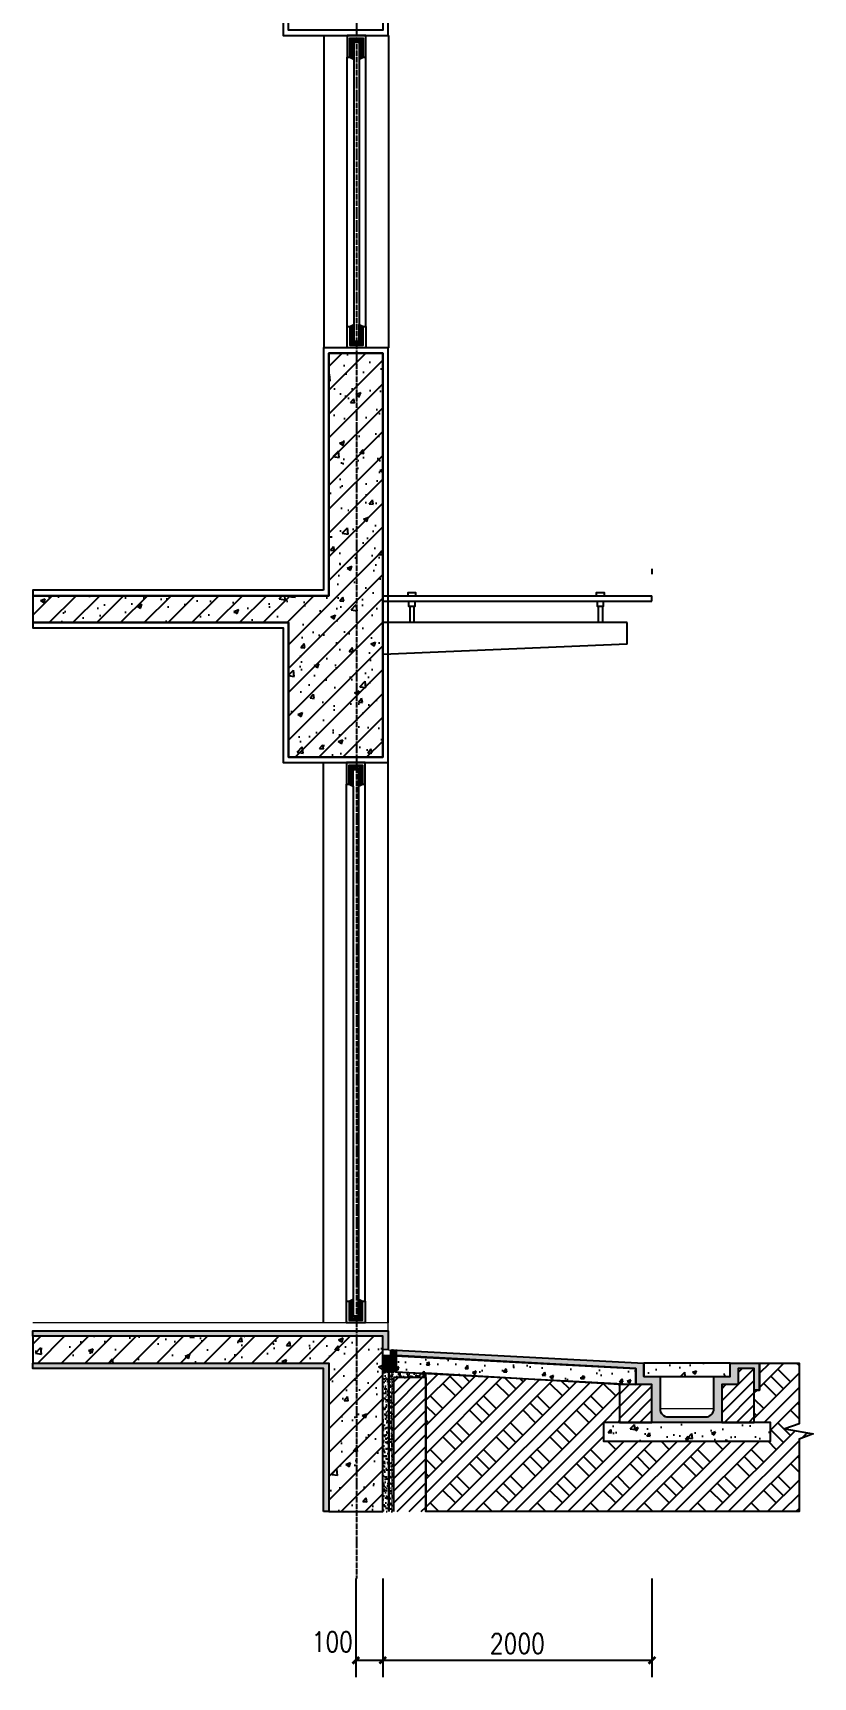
# Model space of a CAD drawing. Extents: x -737978 to 768813, y -372247 to 1140308.
# Drawn here: x -653035 to -650136, y -335227 to -329121 of the extents above; entities that cross this region are included whole.
import ezdxf

# ---------------------------------------------------------------- set-up
doc = ezdxf.new("R2010")
doc.units = 0
doc.header["$LTSCALE"] = 10
doc.header["$MEASUREMENT"] = 0
doc.linetypes.add('DOTE', pattern=[2.42, 2, -0.2, 0.02, -0.2])
doc.layers.get('0').update_dxf_attribs({"linetype": 'CONTINUOUS'})
doc.layers.get('Defpoints').update_dxf_attribs({"linetype": 'CONTINUOUS'})
for name, color, linetype in [('0-填充边线', 7, 'CONTINUOUS'), ('DOTE', 1, 'DOTE'), ('J-COLU-梁柱', 30, 'CONTINUOUS'), ('J-DOOR-窗', 126, 'CONTINUOUS'), ('J-ELEV-立面雨篷', 249, 'CONTINUOUS'), ('J-SECT-剖面看线', 253, 'CONTINUOUS'), ('J-WALL-墙体', 9, 'CONTINUOUS'), ('PUB_DIM', 3, 'CONTINUOUS'), ('填充', 8, 'CONTINUOUS')]:
    doc.layers.add(name, color=color, linetype=linetype)
doc.layers.add('粉刷层', color=8, linetype='CONTINUOUS', lineweight=5)
doc.styles.add('_TCH_DIM_T3', font='SIMPLEX.shx', dxfattribs={"width": 0.8, "bigfont": 'GBCBIG.shx'})
doc.dimstyles.new('_TCH_ARCH&&25', dxfattribs={"dimtxt": 74.375, "dimasz": 25, "dimexe": 62.5, "dimexo": 75, "dimgap": 25, "dimtad": 1, "dimdec": 0, "dimzin": 0, "dimdsep": 46, "dimtxsty": '_TCH_DIM_T3', "dimblk": 'ARCHTICK', "dimcen": 0.09, "dimclrt": 7, "dimazin": 2, "dimtfac": 1, "dimtdec": 0, "dimtix": 1, "dimtmove": 2, "dimatfit": 3, "dimfxl": 1, "dimtolj": 1, "dimtzin": 0, "dimarcsym": 0})
pattern_1 = [(37.5, (-1571452.388, 158894.925), (-0.78741698, 24.0852971), [0, -19, 0, -21.25, 0, -20.3125]), (7.5, (-1571452.388, 158894.925), (22.1222088, 35.2768258), [0, -10.25, 0, -17.125, 0, -6.5625]), (327.5, (-1571467.763, 158894.925), (38.92677327, 0.07073817), [0, -6.25, 0, -22.5, 0, -29.375]), (317.5, (-1571467.763, 158894.925), (37.5765826, 10.9709446), [0, -3.125, 0, -14.75, 0, -16.875])]
pattern_2 = [(135, (-385373.529, -384604.6204), (4.49012806, 4.49012806), []), (45, (-385373.529, -384604.6204), (4.49012806, -4.49012806), [])]
pattern_3 = [(50, (-1081180.57, -303186.35), (143.452037, -12.550427), [15, -165]), (355, (-1081180.57, -303186.35), (-27.750267, 150.438427), [12, -132]), (100.4514, (-1081168.62, -303187.4), (115.701876, 137.88791), [12.74804, -140.22842]), (46.1842, (-1081180.57, -303146.35), (213.44821, -33.1038), [22.5, -247.5]), (96.6356, (-1081162.79, -303149.11), (186.93254, 194.82357), [19.12206, -210.3426]), (351.1842, (-1081180.57, -303146.35), (186.93239, 194.82372), [18, -198]), (21, (-1081160.57, -303156.35), (119.38141, -80.523778), [15, -165]), (326, (-1081160.57, -303156.35), (48.663066, 145.03001), [12, -132]), (71.4514, (-1081150.63, -303163.06), (168.044526, 64.5061), [12.74804, -140.22842]), (37.5, (-1081180.574, -303186.35), (2.431971, 66.578771), [0, -130.4, 0, -134, 0, -132.5]), (7.5, (-1081180.574, -303186.35), (52.613907, 78.882342), [0, -76.4, 0, -127.4, 0, -50.5]), (327.5, (-1081225.174, -303186.35), (106.764487, -4.5109743), [0, -50, 0, -156, 0, -207]), (317.5, (-1081245.17, -303186.35), (116.637234, 20.020996), [0, -65, 0, -103.6, 0, -147])]
pattern_4 = [(45, (-1081180.574, -303186.352), (-22.4506403, 22.4506403), [])]
pattern_5 = [(135, (-385371.298, -381904.62), (4.49012806, 4.49012806), []), (45, (-385371.298, -381904.62), (4.49012806, -4.49012806), [])]

# ---------------------------------------------------------------- blocks, each defined once
blk = doc.blocks.new('_ArchTick')
at = {"color": 0, "linetype": 'ByBlock', "const_width": 0.4}
blk.add_lwpolyline([(-0.5, -0.5), (0.5, 0.5)], dxfattribs=at)
blk = doc.blocks.new('*D259')
at = {"layer": 'Defpoints', "color": 0, "transparency": 16777216}
for p in [(-651835.2, -334785.4), (-651735.2, -334785.4), (-651735.2, -335164.6)]:
    blk.add_point(p, dxfattribs=at)
at = {"layer": 'PUB_DIM', "color": 0, "lineweight": -2, "transparency": 16777216}
for p, q in [((-651835.2, -334860.4), (-651835.2, -335227.1)), ((-651735.2, -334860.4), (-651735.2, -335227.1)), ((-651835.2, -335164.6), (-651735.2, -335164.6))]:
    blk.add_line(p, q, dxfattribs=at)
at = {"layer": 'PUB_DIM', "color": 0, "lineweight": -2, "transparency": 16777216, "xscale": 25, "yscale": 25, "zscale": 25, "rotation": 180}
blk.add_blockref('_ArchTick', (-651835.2, -335164.6), dxfattribs=at)
at = {"layer": 'PUB_DIM', "color": 0, "lineweight": -2, "transparency": 16777216, "xscale": 25, "yscale": 25, "zscale": 25}
blk.add_blockref('_ArchTick', (-651735.2, -335164.6), dxfattribs=at)
at = {"layer": 'PUB_DIM', "color": 7, "transparency": 16777216, "insert": (-651922.7, -335095.8), "char_height": 74.38, "attachment_point": 5, "style": '_TCH_DIM_T3'}
blk.add_mtext('\\A1;100', dxfattribs=at)

msp = doc.modelspace()

# ---------------------------------------------------------------- hatches: boundary and pattern name
h = msp.add_hatch()
h.set_pattern_fill('ANSI37', color=256, scale=3)
h.set_pattern_definition([(45, (-663716.7204, -227165.0337), (-3.36759605, 3.36759605), []), (135, (-663716.7204, -227165.0337), (-3.36759605, -3.36759605), [])])
h.paths.add_polyline_path([(-651735.2, -334030.9), (-651685.2, -334032.7), (-651685.2, -334094.9), (-651735.2, -334093.2)])
h = msp.add_hatch()
h.set_pattern_fill('ANSI37', color=256)
h.set_pattern_definition([(45, (-663716.7204, -227165.0337), (-1.122532015, 1.122532015), []), (135, (-663716.7204, -227165.0337), (-1.122532015, -1.122532015), [])])
h.paths.add_polyline_path([(-651685.2, -334032.7), (-651705.1, -334032), (-651705.1, -334011.9), (-651685.2, -334012.6)])
at = {"layer": 'J-DOOR-窗'}
h = msp.add_hatch(dxfattribs=at)
h.set_pattern_fill('ANSI37', color=126, scale=4, style=0)
h.set_pattern_definition(pattern_5)
h.paths.add_polyline_path([(-651842.9, -329155.9), (-651822.9, -329155.9), (-651822.9, -329210.9), (-651822.9, -329217.9), (-651807.9, -329210.9), (-651807.9, -329140.9), (-651857.9, -329140.9), (-651857.9, -329210.9), (-651842.9, -329217.9), (-651842.9, -329210.9)])
h = msp.add_hatch(dxfattribs=at)
h.set_pattern_fill('ANSI37', color=126, scale=4, style=0)
h.set_pattern_definition(pattern_5)
h.paths.add_polyline_path([(-651842.9, -329155.9), (-651822.9, -329155.9), (-651822.9, -329210.9), (-651822.9, -329217.9), (-651807.9, -329210.9), (-651807.9, -329140.9), (-651857.9, -329140.9), (-651857.9, -329210.9), (-651842.9, -329217.9), (-651842.9, -329210.9)])
h = msp.add_hatch(dxfattribs=at)
h.set_pattern_fill('ANSI37', color=126, scale=4, style=0)
h.set_pattern_definition(pattern_5)
h.paths.add_polyline_path([(-651842.9, -329155.9), (-651822.9, -329155.9), (-651822.9, -329210.9), (-651822.9, -329217.9), (-651807.9, -329210.9), (-651807.9, -329140.9), (-651857.9, -329140.9), (-651857.9, -329210.9), (-651842.9, -329217.9), (-651842.9, -329210.9)])
h = msp.add_hatch(dxfattribs=at)
h.set_pattern_fill('ANSI37', color=126, scale=4, style=0)
h.set_pattern_definition([(225, (-385371.2936, -277517.158), (4.49012806, -4.49012806), []), (315, (-385371.2936, -277517.158), (4.49012806, 4.49012806), [])])
h.paths.add_polyline_path([(-651842.9, -330265.9), (-651842.9, -330210.9), (-651842.9, -330203.9), (-651857.9, -330210.9), (-651857.9, -330280.9), (-651807.9, -330280.9), (-651807.9, -330210.9), (-651822.9, -330203.9), (-651822.9, -330210.9), (-651822.9, -330265.9)])
h = msp.add_hatch(dxfattribs=at)
h.set_pattern_fill('ANSI37', color=126, scale=4, style=0)
h.set_pattern_definition(pattern_2)
h.paths.add_polyline_path([(-651845.2, -331855.9), (-651825.2, -331855.9), (-651825.2, -331910.9), (-651825.2, -331917.9), (-651810.2, -331910.9), (-651810.2, -331840.9), (-651860.2, -331840.9), (-651860.2, -331910.9), (-651845.2, -331917.9), (-651845.2, -331910.9)])
h = msp.add_hatch(dxfattribs=at)
h.set_pattern_fill('ANSI37', color=126, scale=4, style=0)
h.set_pattern_definition(pattern_2)
h.paths.add_polyline_path([(-651845.2, -331855.9), (-651825.2, -331855.9), (-651825.2, -331910.9), (-651825.2, -331917.9), (-651810.2, -331910.9), (-651810.2, -331840.9), (-651860.2, -331840.9), (-651860.2, -331910.9), (-651845.2, -331917.9), (-651845.2, -331910.9)])
h = msp.add_hatch(dxfattribs=at)
h.set_pattern_fill('ANSI37', color=126, scale=4, style=0)
h.set_pattern_definition(pattern_2)
h.paths.add_polyline_path([(-651845.2, -331855.9), (-651825.2, -331855.9), (-651825.2, -331910.9), (-651825.2, -331917.9), (-651810.2, -331910.9), (-651810.2, -331840.9), (-651860.2, -331840.9), (-651860.2, -331910.9), (-651845.2, -331917.9), (-651845.2, -331910.9)])
h = msp.add_hatch(dxfattribs=at)
h.set_pattern_fill('ANSI37', color=126, scale=4, style=0)
h.set_pattern_definition([(225, (-385373.529, -281137.158), (4.49012806, -4.49012806), []), (315, (-385373.529, -281137.158), (4.49012806, 4.49012806), [])])
h.paths.add_polyline_path([(-651845.2, -333885.9), (-651845.2, -333830.9), (-651845.2, -333823.9), (-651860.2, -333830.9), (-651860.2, -333900.9), (-651810.2, -333900.9), (-651810.2, -333830.9), (-651825.2, -333823.9), (-651825.2, -333830.9), (-651825.2, -333885.9)])
at = {"layer": '填充'}
h = msp.add_hatch(dxfattribs=at)
h.set_pattern_fill('钢筋混凝土', color=256, scale=25, style=0)
h.set_pattern_definition([(45, (-354968.2, -252860.92), (-44.194174, 44.194174), []), (50, (-354968.2, -252860.92), (179.315046, -15.688034), [18.75, -206.25]), (355, (-354968.2, -252860.92), (-34.68783, 188.04803), [15, -165]), (100.4514, (-354953.26, -252862.23), (144.62735, 172.35989), [15.93505, -175.28553]), (46.1842, (-354968.2, -252810.92), (266.81026, -41.37975), [28.125, -309.375]), (96.6356, (-354945.97, -252814.37), (233.66568, 243.52947), [23.90257, -262.92825]), (351.1842, (-354968.2, -252810.92), (233.66549, 243.52965), [22.5, -247.5]), (21, (-354943.2, -252823.42), (149.22676, -100.65472), [18.75, -206.25]), (326, (-354943.2, -252823.42), (60.82883, 181.28751), [15, -165]), (71.4514, (-354930.76, -252831.81), (210.05566, 80.63262), [15.93505, -175.28553]), (37.5, (-354968.2, -252860.92), (3.039964, 83.223463), [0, -163, 0, -167.5, 0, -165.625]), (7.5, (-354968.2, -252860.92), (65.767384, 98.602928), [0, -95.5, 0, -159.25, 0, -63.125]), (327.5, (-355023.95, -252860.92), (133.455609, -5.638718), [0, -62.5, 0, -195, 0, -258.75]), (317.5, (-355048.95, -252860.92), (145.796542, 25.026246), [0, -81.25, 0, -129.5, 0, -183.75])])
h.paths.add_polyline_path([(-651735.2, -331810.9), (-651735.2, -330310.9), (-651935.2, -330310.9), (-651935.2, -331210.9), (-651955.2, -331210.9), (-653035.2, -331210.9), (-653035.2, -331310.9), (-652085.2, -331310.9), (-652085.2, -331810.9)])
h = msp.add_hatch(dxfattribs=at)
h.set_pattern_fill('砂灰土', color=256, scale=6.25, style=0)
h.set_pattern_definition(pattern_1)
h.paths.add_polyline_path([(-651735.2, -334010.9), (-651735.2, -333960.9), (-653035.2, -333960.9), (-653035.2, -333940.9), (-651715.2, -333940.9), (-651715.2, -334011.6)])
h = msp.add_hatch(dxfattribs=at)
h.set_pattern_fill('钢筋混凝土', color=256, scale=25, style=0)
h.set_pattern_definition([(45, (-1079580.574, -302330.723), (-44.194174, 44.194174), []), (50, (-1079580.57, -302330.72), (179.315046, -15.688034), [18.75, -206.25]), (355, (-1079580.57, -302330.72), (-34.68783, 188.04803), [15, -165]), (100.4514, (-1079565.63, -302332.03), (144.627345, 172.359886), [15.93505, -175.28553]), (46.1842, (-1079580.57, -302280.72), (266.81026, -41.37975), [28.125, -309.375]), (96.6356, (-1079558.34, -302284.17), (233.66568, 243.52947), [23.90257, -262.92825]), (351.1842, (-1079580.57, -302280.72), (233.66549, 243.52965), [22.5, -247.5]), (21, (-1079555.57, -302293.22), (149.226763, -100.654723), [18.75, -206.25]), (326, (-1079555.57, -302293.22), (60.82883, 181.28751), [15, -165]), (71.4514, (-1079543.14, -302301.61), (210.05566, 80.632624), [15.93505, -175.28553]), (37.5, (-1079580.574, -302330.723), (3.039964, 83.223463), [0, -163, 0, -167.5, 0, -165.625]), (7.5, (-1079580.57, -302330.72), (65.767384, 98.602928), [0, -95.5, 0, -159.25, 0, -63.125]), (327.5, (-1079636.324, -302330.723), (133.455609, -5.638718), [0, -62.5, 0, -195, 0, -258.75]), (317.5, (-1079661.32, -302330.72), (145.796542, 25.026246), [0, -81.25, 0, -129.5, 0, -183.75])])
h.paths.add_polyline_path([(-651735.2, -333960.9), (-653035.2, -333960.9), (-653035.2, -334060.9), (-651935.2, -334060.9), (-651935.2, -334612.6), (-651735.2, -334612.6)])
h = msp.add_hatch(dxfattribs=at)
h.set_pattern_fill('砂灰土', color=256, scale=6.25, style=0)
h.set_pattern_definition(pattern_1)
h.paths.add_polyline_path([(-651955.2, -334612.6), (-651955.2, -334080.9), (-653035.2, -334080.9), (-653035.2, -334060.9), (-651935.2, -334060.9), (-651935.2, -334612.6)])
h = msp.add_hatch(dxfattribs=at)
h.set_pattern_fill('砂灰土', color=256, scale=5, style=0)
h.set_pattern_definition([(37.5, (-1080680.574, -303186.352), (-0.6299336, 19.2682377), [0, -15.2, 0, -17, 0, -16.25]), (7.5, (-1080680.574, -303186.352), (17.697767, 28.2214607), [0, -8.2, 0, -13.7, 0, -5.25]), (327.5, (-1080692.874, -303186.352), (31.1414186, 0.05659054), [0, -5, 0, -18, 0, -23.5]), (317.5, (-1080692.874, -303186.352), (30.061266, 8.7767556), [0, -2.5, 0, -11.8, 0, -13.5])])
edge = h.paths.add_edge_path()
edge.add_line((-650735.2, -334110.9), (-650705.2, -334110.9))
edge.add_line((-650705.2, -334110.9), (-650705.2, -334230.9))
edge.add_arc((-650675.2, -334230.9), 30, 180, 270)
edge.add_line((-650675.2, -334260.9), (-650535.2, -334260.9))
edge.add_arc((-650535.2, -334230.9), 30, 270, 360)
edge.add_line((-650505.2, -334230.9), (-650505.2, -334110.9))
edge.add_line((-650505.2, -334110.9), (-650445.2, -334110.9))
edge.add_line((-650445.2, -334110.9), (-650445.2, -334060.9))
edge.add_line((-650445.2, -334060.9), (-650335.2, -334060.9))
edge.add_line((-650335.2, -334060.9), (-650335.2, -334160.9))
edge.add_line((-650335.2, -334160.9), (-650355.2, -334160.9))
edge.add_line((-650355.2, -334160.9), (-650355.2, -334080.9))
edge.add_line((-650355.2, -334080.9), (-650415.2, -334080.9))
edge.add_line((-650415.2, -334080.9), (-650415.2, -334140.9))
edge.add_line((-650415.2, -334140.9), (-650475.2, -334140.9))
edge.add_line((-650475.2, -334140.9), (-650475.2, -334280.9))
edge.add_line((-650475.2, -334280.9), (-650735.2, -334280.9))
edge.add_line((-650735.2, -334280.9), (-650735.2, -334140.9))
edge.add_line((-650735.2, -334140.9), (-650795.2, -334140.9))
edge.add_line((-650795.2, -334140.9), (-650795.2, -334080.9))
edge.add_line((-650795.2, -334080.9), (-651685.2, -334032.7))
edge.add_line((-651685.2, -334032.7), (-651685.2, -334012.6))
edge.add_line((-651685.2, -334012.6), (-650765.2, -334060.9))
edge.add_line((-650765.2, -334060.9), (-650765.2, -334110.9))
edge.add_line((-650765.2, -334110.9), (-650735.2, -334110.9))
h = msp.add_hatch(dxfattribs=at)
h.set_pattern_fill('混凝土', color=8, scale=20, style=0)
h.set_pattern_definition([(50, (-1080680.57, -303186.35), (143.452037, -12.550427), [15, -165]), (355, (-1080680.57, -303186.35), (-27.750267, 150.438427), [12, -132]), (100.4514, (-1080668.62, -303187.4), (115.701876, 137.88791), [12.74804, -140.22842]), (46.1842, (-1080680.57, -303146.35), (213.44821, -33.1038), [22.5, -247.5]), (96.6356, (-1080662.79, -303149.11), (186.93254, 194.82357), [19.12206, -210.3426]), (351.1842, (-1080680.57, -303146.35), (186.93239, 194.82372), [18, -198]), (21, (-1080660.57, -303156.35), (119.38141, -80.523778), [15, -165]), (326, (-1080660.57, -303156.35), (48.663066, 145.03001), [12, -132]), (71.4514, (-1080650.63, -303163.06), (168.044526, 64.5061), [12.74804, -140.22842]), (37.5, (-1080680.574, -303186.35), (2.431971, 66.578771), [0, -130.4, 0, -134, 0, -132.5]), (7.5, (-1080680.574, -303186.35), (52.613907, 78.882342), [0, -76.4, 0, -127.4, 0, -50.5]), (327.5, (-1080725.174, -303186.35), (106.764487, -4.5109743), [0, -50, 0, -156, 0, -207]), (317.5, (-1080745.17, -303186.35), (116.637234, 20.020996), [0, -65, 0, -103.6, 0, -147])])
h.paths.add_polyline_path([(-650795.2, -334080.9), (-651685.2, -334032.7), (-651685.2, -334093.6), (-650795.2, -334140.9)])
h = msp.add_hatch(dxfattribs=at)
h.set_pattern_fill('夯实土壤', color=8, scale=25, style=0)
h.set_pattern_definition([(45, (-1080651.07, -303186.35), (-99.348503, 99.348503), []), (45, (-1080598.57, -303186.35), (-99.348503, 99.348503), []), (45, (-1080546.07, -303186.35), (-99.348503, 99.348503), []), (135, (-1080651.07, -303186.35), (-99.348503, -99.348503), [66.25, -74.25]), (135, (-1080624.82, -303160.1), (-99.348503, -99.348503), [66.25, -74.25]), (135, (-1080598.57, -303133.85), (-99.348503, -99.348503), [66.25, -74.25])])
h.paths.add_polyline_path([(-650335.2, -334060.9), (-650188.9, -334060.9), (-650188.9, -334286.9), (-650241.4, -334305.5), (-650136.4, -334324.1), (-650188.9, -334343.2), (-650188.9, -334612.6), (-651575.2, -334612.6), (-651575, -334097.3), (-650855.2, -334138.8), (-650855.2, -334280.9), (-650915.2, -334280.9), (-650915.2, -334350.9), (-650295.2, -334350.9), (-650295.2, -334280.9), (-650355.2, -334280.9), (-650355.2, -334160.9), (-650335.2, -334160.9)])
h = msp.add_hatch(dxfattribs=at)
h.set_pattern_fill('混凝土', color=8, scale=20, style=0)
h.set_pattern_definition(pattern_3)
h.paths.add_polyline_path([(-650445.2, -334060.9), (-650765.2, -334060.9), (-650765.2, -334110.9), (-650445.2, -334110.9)])
h = msp.add_hatch(dxfattribs=at)
h.set_pattern_fill('砂灰土', color=256, scale=5, style=0)
h.set_pattern_definition([(37.5, (-652909.223, -241274.457), (-0.6299336, 19.2682377), [0, -15.2, 0, -17, 0, -16.25]), (7.5, (-652909.223, -241274.457), (17.697767, 28.221461), [0, -8.2, 0, -13.7, 0, -5.25]), (327.5, (-652921.523, -241274.457), (31.1414186, 0.0565905), [0, -5, 0, -18, 0, -23.5]), (317.5, (-652921.523, -241274.457), (30.061266, 8.776756), [0, -2.5, 0, -11.8, 0, -13.5])])
h.paths.add_polyline_path([(-651735.2, -334093.2), (-651715.2, -334093.2), (-651715.2, -334612.6), (-651735.2, -334612.6)])
h = msp.add_hatch(dxfattribs=at)
h.set_pattern_fill('砂灰土', color=256, scale=5, style=0)
h.set_pattern_definition([(37.5, (-663716.72, -227165.034), (-0.6299336, 19.2682377), [0, -15.2, 0, -17, 0, -16.25]), (7.5, (-663716.72, -227165.034), (17.697767, 28.2214607), [0, -8.2, 0, -13.7, 0, -5.25]), (327.5, (-663729.02, -227165.034), (31.1414186, 0.0565905), [0, -5, 0, -18, 0, -23.5]), (317.5, (-663729.02, -227165.034), (30.061266, 8.7767556), [0, -2.5, 0, -11.8, 0, -13.5])])
h.paths.add_polyline_path([(-651695.2, -334114.9), (-651695.2, -334612.6), (-651715.2, -334612.6), (-651715.2, -334093.2), (-651695.2, -334093.2), (-651575.2, -334099.9), (-651575.2, -334114.9)])
h = msp.add_hatch(dxfattribs=at)
h.set_pattern_fill('ANSI31', color=8, scale=20, style=0)
h.set_pattern_definition([(45, (-663716.72, -227165.034), (-22.45064, 22.45064), [])])
h.paths.add_polyline_path([(-651695.2, -334114.9), (-651575.2, -334114.9), (-651575.2, -334612.6), (-651695.2, -334612.6)])
h = msp.add_hatch(dxfattribs=at)
h.set_pattern_fill('ANSI31', color=8, scale=20, style=0)
h.set_pattern_definition(pattern_4)
h.paths.add_polyline_path([(-650355.2, -334080.9), (-650415.2, -334080.9), (-650415.2, -334140.9), (-650475.2, -334140.9), (-650475.2, -334280.9), (-650355.2, -334280.9)])
h = msp.add_hatch(dxfattribs=at)
h.set_pattern_fill('ANSI31', color=8, scale=20, style=0)
h.set_pattern_definition(pattern_4)
h.paths.add_polyline_path([(-650735.2, -334140.9), (-650855.2, -334140.9), (-650855.2, -334280.9), (-650735.2, -334280.9)])
h = msp.add_hatch(dxfattribs=at)
h.set_pattern_fill('混凝土', color=8, scale=20, style=0)
h.set_pattern_definition(pattern_3)
h.paths.add_polyline_path([(-650295.2, -334280.9), (-650915.2, -334280.9), (-650915.2, -334350.9), (-650295.2, -334350.9)])

# ---------------------------------------------------------------- linework, layer by layer
for points in [[(-651705.2, -334032), (-651705.2, -334011.9)], [(-651685.2, -334035.1), (-651685.2, -334015.1)], [(-651685.2, -334094.9), (-651685.2, -334035.1)], [(-651695.2, -334093.2), (-651735.2, -334093.2)]]:
    msp.add_lwpolyline(points)
at = {"const_width": 4}
for points in [[(-651710.2, -334093.2), (-651710.2, -334612.6)], [(-651701.2, -334093.2), (-651701.2, -334612.6)]]:
    msp.add_lwpolyline(points, dxfattribs=at)
at = {"layer": '0-填充边线'}
for points in [[(-652055.2, -328490.9), (-652055.2, -328490.9), (-653035.2, -328490.9), (-653035.2, -328510.9), (-652035.2, -328510.9), (-652035.2, -328510.9), (-652035.2, -328410.9), (-651735.2, -328410.9), (-651735.2, -329110.9), (-652085.2, -329110.9), (-652085.2, -328610.9), (-653035.2, -328610.9), (-653035.2, -328630.9), (-652105.2, -328630.9), (-652105.2, -329130.9), (-651715.2, -329130.9), (-651715.2, -328390.9), (-652055.2, -328390.9), (-652055.2, -328490.9)], [(-651955.2, -331190.9), (-651955.2, -331190.9), (-653035.2, -331190.9), (-653035.2, -331210.9), (-651935.2, -331210.9), (-651935.2, -331210.9), (-651935.2, -330310.9), (-651735.2, -330310.9), (-651735.2, -331810.9), (-652085.2, -331810.9), (-652085.2, -331310.9), (-653035.2, -331310.9), (-653035.2, -331330.9), (-652105.2, -331330.9), (-652105.2, -331830.9), (-651715.2, -331830.9), (-651715.2, -330290.9), (-651955.2, -330290.9), (-651955.2, -331190.9)]]:
    msp.add_lwpolyline(points, dxfattribs=at)
at = {"layer": '0-填充边线', "color": 8}
for points in [[(-651735.2, -334010.9), (-651735.2, -333960.9), (-653035.2, -333960.9), (-653035.2, -333940.9), (-651715.2, -333940.9), (-651715.2, -334011.6)], [(-651955.2, -334612.6), (-651955.2, -334080.9), (-653035.2, -334080.9), (-653035.2, -334060.9), (-651935.2, -334060.9), (-651935.2, -334612.6)], [(-650335.2, -334060.9), (-650188.9, -334060.9), (-650188.9, -334286.9), (-650241.4, -334305.5), (-650136.4, -334324.1), (-650188.9, -334343.2), (-650188.9, -334612.6), (-651575.2, -334612.6), (-651575, -334097.3), (-650855.2, -334138.8), (-650855.2, -334280.9), (-650915.2, -334280.9), (-650915.2, -334350.9), (-650295.2, -334350.9), (-650295.2, -334280.9), (-650355.2, -334280.9), (-650355.2, -334160.9), (-650335.2, -334160.9)]]:
    msp.add_lwpolyline(points, close=True, dxfattribs=at)
msp.add_lwpolyline([(-650735.2, -334110.9), (-650705.2, -334110.9), (-650705.2, -334230.9, 0.414214), (-650675.2, -334260.9), (-650535.2, -334260.9, 0.414214), (-650505.2, -334230.9), (-650505.2, -334110.9), (-650445.2, -334110.9), (-650445.2, -334060.9), (-650335.2, -334060.9), (-650335.2, -334160.9), (-650355.2, -334160.9), (-650355.2, -334080.9), (-650415.2, -334080.9), (-650415.2, -334140.9), (-650475.2, -334140.9), (-650475.2, -334280.9), (-650735.2, -334280.9), (-650735.2, -334140.9), (-650795.2, -334140.9), (-650795.2, -334080.9), (-651685.2, -334032.7), (-651685.2, -334012.6), (-650765.2, -334060.9), (-650765.2, -334110.9)], format="xyb", close=True, dxfattribs=at)
at = {"layer": 'DOTE'}
msp.add_lwpolyline([(-651832.9, -311956.4), (-651832.9, -334860.4)], dxfattribs=at)
at = {"layer": 'J-COLU-梁柱'}
for points in [[(-651735.2, -331810.9), (-651735.2, -330310.9), (-651935.2, -330310.9), (-651935.2, -331210.9), (-651955.2, -331210.9), (-651955.2, -331210.9), (-653035.2, -331210.9), (-653035.2, -331310.9), (-652085.2, -331310.9), (-652085.2, -331810.9), (-651735.2, -331810.9)], [(-651735.2, -331210.9), (-651735.2, -330310.9), (-651935.2, -330310.9), (-651935.2, -331210.9)], [(-651735.2, -333960.9), (-651735.2, -333960.9), (-653035.2, -333960.9), (-653035.2, -334060.9), (-651935.2, -334060.9), (-651935.2, -334612.6), (-651735.2, -334612.6), (-651735.2, -333960.9)]]:
    msp.add_lwpolyline(points, dxfattribs=at)
at = {"layer": 'J-DOOR-窗', "color": 126}
for points in [[(-651797.9, -329210.9), (-651797.9, -329130.9), (-651867.9, -329130.9), (-651867.9, -329210.9), (-651857.9, -329210.9), (-651842.9, -329217.9), (-651842.9, -329210.9), (-651842.9, -329155.9), (-651822.9, -329155.9), (-651822.9, -329210.9), (-651822.9, -329217.9), (-651807.9, -329210.9)], [(-651797.9, -329210.9), (-651797.9, -329130.9), (-651867.9, -329130.9), (-651867.9, -329210.9), (-651857.9, -329210.9), (-651842.9, -329217.9), (-651842.9, -329210.9), (-651842.9, -329155.9), (-651822.9, -329155.9), (-651822.9, -329210.9), (-651822.9, -329217.9), (-651807.9, -329210.9)], [(-651797.9, -329210.9), (-651797.9, -329130.9), (-651867.9, -329130.9), (-651867.9, -329210.9), (-651857.9, -329210.9), (-651842.9, -329217.9), (-651842.9, -329210.9), (-651842.9, -329155.9), (-651822.9, -329155.9), (-651822.9, -329210.9), (-651822.9, -329217.9), (-651807.9, -329210.9)], [(-651797.9, -330210.9), (-651797.9, -330290.9), (-651867.9, -330290.9), (-651867.9, -330210.9), (-651857.9, -330210.9), (-651842.9, -330203.9), (-651842.9, -330210.9), (-651842.9, -330265.9), (-651822.9, -330265.9), (-651822.9, -330210.9), (-651822.9, -330203.9), (-651807.9, -330210.9)], [(-651800.2, -331910.9), (-651800.2, -331830.9), (-651870.2, -331830.9), (-651870.2, -331910.9), (-651860.2, -331910.9), (-651845.2, -331917.9), (-651845.2, -331910.9), (-651845.2, -331855.9), (-651825.2, -331855.9), (-651825.2, -331910.9), (-651825.2, -331917.9), (-651810.2, -331910.9)], [(-651800.2, -331910.9), (-651800.2, -331830.9), (-651870.2, -331830.9), (-651870.2, -331910.9), (-651860.2, -331910.9), (-651845.2, -331917.9), (-651845.2, -331910.9), (-651845.2, -331855.9), (-651825.2, -331855.9), (-651825.2, -331910.9), (-651825.2, -331917.9), (-651810.2, -331910.9)], [(-651800.2, -331910.9), (-651800.2, -331830.9), (-651870.2, -331830.9), (-651870.2, -331910.9), (-651860.2, -331910.9), (-651845.2, -331917.9), (-651845.2, -331910.9), (-651845.2, -331855.9), (-651825.2, -331855.9), (-651825.2, -331910.9), (-651825.2, -331917.9), (-651810.2, -331910.9)], [(-651800.2, -333830.9), (-651800.2, -333910.9), (-651870.2, -333910.9), (-651870.2, -333830.9), (-651860.2, -333830.9), (-651845.2, -333823.9), (-651845.2, -333830.9), (-651845.2, -333885.9), (-651825.2, -333885.9), (-651825.2, -333830.9), (-651825.2, -333823.9), (-651810.2, -333830.9)]]:
    msp.add_lwpolyline(points, close=True, dxfattribs=at)
for points in [[(-651857.9, -329210.9), (-651857.9, -329140.9), (-651807.9, -329140.9), (-651807.9, -329210.9)], [(-651857.9, -329210.9), (-651857.9, -329140.9), (-651807.9, -329140.9), (-651807.9, -329210.9)], [(-651857.9, -329210.9), (-651857.9, -329140.9), (-651807.9, -329140.9), (-651807.9, -329210.9)], [(-651842.9, -329155.9), (-651842.9, -330265.9)], [(-651867.9, -330210.9), (-651867.9, -329210.9)], [(-651822.9, -329217.9), (-651822.9, -330265.9)], [(-651797.9, -330210.9), (-651797.9, -329210.6)], [(-651857.9, -330210.9), (-651857.9, -330280.9), (-651807.9, -330280.9), (-651807.9, -330210.9)], [(-651842.9, -330265.9), (-651842.9, -330203.9)], [(-651822.9, -330265.9), (-651822.9, -330203.9)], [(-651860.2, -331910.9), (-651860.2, -331840.9), (-651810.2, -331840.9), (-651810.2, -331910.9)], [(-651860.2, -331910.9), (-651860.2, -331840.9), (-651810.2, -331840.9), (-651810.2, -331910.9)], [(-651860.2, -331910.9), (-651860.2, -331840.9), (-651810.2, -331840.9), (-651810.2, -331910.9)], [(-651800.2, -333830.9), (-651800.2, -331830.9)], [(-651870.2, -333830.9), (-651870.2, -331910.9)], [(-651845.2, -331917.9), (-651845.2, -333823.9)], [(-651825.2, -331917.9), (-651825.2, -333823.9)], [(-651860.2, -333830.9), (-651860.2, -333900.9), (-651810.2, -333900.9), (-651810.2, -333830.9)]]:
    msp.add_lwpolyline(points, dxfattribs=at)
at = {"layer": 'J-DOOR-窗'}
for points in [[(-650735.2, -331110.9), (-650735.2, -331130.9)], [(-651735.2, -331210.9), (-650735.2, -331210.9)], [(-651735.2, -331230.9), (-650735.2, -331230.9)], [(-650735.2, -331230.9), (-650735.2, -331210.9)]]:
    msp.add_lwpolyline(points, dxfattribs=at)
at = {"layer": 'J-ELEV-立面雨篷', "ltscale": 0.005}
for p, q in [((-651634.5, -331250.9), (-651634.5, -331310.9)), ((-651619.5, -331250.9), (-651619.5, -331310.9)), ((-650934.5, -331250.9), (-650934.5, -331310.9)), ((-650919.5, -331250.9), (-650919.5, -331310.9))]:
    msp.add_line(p, q, dxfattribs=at)
for points in [[(-651612, -331210.9), (-651612, -331200.9), (-651642, -331200.9), (-651642, -331210.9)], [(-651616, -331230.9), (-651616, -331250.9), (-651638, -331250.9), (-651638, -331230.9)], [(-650912, -331210.9), (-650912, -331200.9), (-650942, -331200.9), (-650942, -331210.9)], [(-650916, -331230.9), (-650916, -331250.9), (-650938, -331250.9), (-650938, -331230.9)], [(-650827, -331310.9), (-651735.2, -331310.9)], [(-650827, -331390.9), (-650827, -331310.9)], [(-650827, -331390.9), (-651735.2, -331428.9)]]:
    msp.add_lwpolyline(points, dxfattribs=at)
at = {"layer": 'J-SECT-剖面看线', "color": 251}
for points in [[(-651952.9, -330290.9), (-651952.9, -329130.9)], [(-651712.9, -330290.9), (-651712.9, -329130.9)], [(-651955.2, -333910.9), (-651955.2, -331830.9)], [(-651715.2, -333910.9), (-651715.2, -331830.9)]]:
    msp.add_lwpolyline(points, dxfattribs=at)
at = {"layer": 'J-WALL-墙体'}
for p, q in [((-651735.2, -334030.9), (-650795.2, -334080.9)), ((-650765.2, -334110.9), (-650765.2, -334060.9)), ((-650795.2, -334080.9), (-650795.2, -334140.9)), ((-651575.2, -334280.9), (-651575.2, -334350.9))]:
    msp.add_line(p, q, dxfattribs=at)
for points in [[(-651685.2, -334010.9), (-651685.2, -334094.9)], [(-651695.2, -334114.9), (-651695.2, -334612.6)], [(-651575.2, -334114.9), (-651695.2, -334114.9)], [(-651575.2, -334114.9), (-651575.2, -334612.6)], [(-650795.2, -334140.9), (-650795.2, -334080.9)]]:
    msp.add_lwpolyline(points, dxfattribs=at)
for points in [[(-650795.2, -334080.9), (-651685.2, -334032.7), (-651685.2, -334093.6), (-650795.2, -334140.9)], [(-650445.2, -334060.9), (-650765.2, -334060.9), (-650765.2, -334110.9), (-650445.2, -334110.9)], [(-650355.2, -334080.9), (-650415.2, -334080.9), (-650415.2, -334140.9), (-650475.2, -334140.9), (-650475.2, -334280.9), (-650355.2, -334280.9)], [(-650735.2, -334140.9), (-650855.2, -334140.9), (-650855.2, -334280.9), (-650735.2, -334280.9)], [(-650295.2, -334280.9), (-650915.2, -334280.9), (-650915.2, -334350.9), (-650295.2, -334350.9)]]:
    msp.add_lwpolyline(points, close=True, dxfattribs=at)
at = {"layer": 'PUB_DIM'}
for p, q in [((-651735.2, -334860.4), (-651735.2, -335227.1)), ((-650735.2, -334860.4), (-650735.2, -335227.1)), ((-651735.2, -335164.6), (-650735.2, -335164.6))]:
    msp.add_line(p, q, dxfattribs=at)
at = {"layer": '粉刷层'}
for p in [(-651735.2, -334010.9), (-650765.2, -334060.9)]:
    msp.add_line(p, (-650765.2, -334060.9), dxfattribs=at)
for points in [[(-651715.2, -333940.9), (-651715.2, -333910.9), (-653035.2, -333910.9)], [(-651715.2, -334012.6), (-651715.2, -333940.9), (-653035.2, -333940.9)], [(-650355.2, -334160.9), (-650335.2, -334160.9), (-650335.2, -334060.9), (-650445.2, -334060.9)], [(-650335.2, -334060.9), (-650188.9, -334060.9)], [(-653035.2, -334080.9), (-651955.2, -334080.9), (-651955.2, -334612.6)], [(-651715.2, -334093.2), (-651715.2, -334612.6)], [(-651575.2, -334114.9), (-651575.2, -334103.5)], [(-650505.2, -334230.9), (-650705.2, -334230.9)], [(-651575.2, -334612.6), (-650188.9, -334612.6)]]:
    msp.add_lwpolyline(points, dxfattribs=at)
msp.add_lwpolyline([(-650505.2, -334110.9), (-650505.2, -334230.9, -0.414214), (-650535.2, -334260.9), (-650675.2, -334260.9, -0.414214), (-650705.2, -334230.9), (-650705.2, -334110.9)], format="xyb", dxfattribs=at)

# ---------------------------------------------------------------- block references
at = {"layer": 'PUB_DIM', "xscale": 25, "yscale": 25, "zscale": 25, "rotation": 180}
msp.add_blockref('_ArchTick', (-651735.2, -335164.6), dxfattribs=at)
at = {"layer": 'PUB_DIM', "xscale": 25, "yscale": 25, "zscale": 25}
msp.add_blockref('_ArchTick', (-650735.2, -335164.6), dxfattribs=at)

# ---------------------------------------------------------------- texts
at = {"layer": 'PUB_DIM', "color": 7, "insert": (-651235.2, -335102.4), "char_height": 74.38, "attachment_point": 5, "style": '_TCH_DIM_T3'}
msp.add_mtext('\\A1;2000', dxfattribs=at)

# ---------------------------------------------------------------- dimensions: what is measured, and where the dimension line sits
at = {"layer": 'PUB_DIM'}
dim = msp.add_linear_dim(base=(-651735.2, -335164.6), p1=(-651835.2, -334785.4), p2=(-651735.2, -334785.4), angle=0, dimstyle='_TCH_ARCH&&25', dxfattribs=at)
dim.commit()
dim.dimension.update_dxf_attribs({"geometry": '*D259', "text_midpoint": (-651922.7, -335095.8), "dimtype": 129})

doc.saveas('drawing.dxf')
